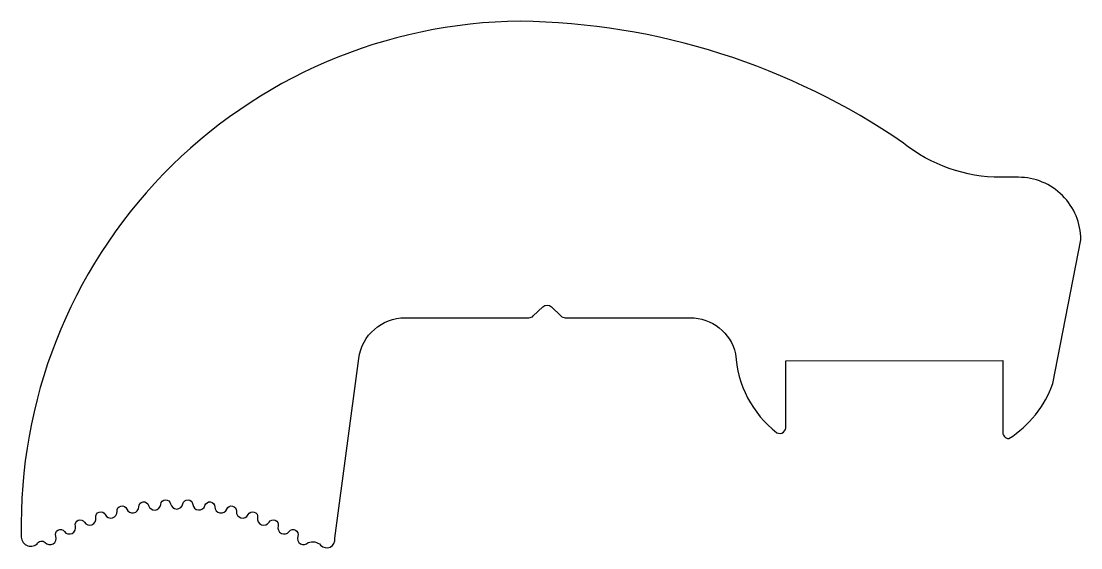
# Model space of a CAD drawing. Extents: x 38.8 to 72.8, y 264.2 to 281.
import ezdxf

# ---------------------------------------------------------------- set-up
doc = ezdxf.new("R2010")
doc.units = 0
doc.header["$LTSCALE"] = 15
doc.layers.get('0').update_dxf_attribs({"linetype": 'CONTINUOUS'})

msp = doc.modelspace()

# ---------------------------------------------------------------- linework, layer by layer
at = {"color": 0, "linetype": 'BYBLOCK'}
msp.add_lwpolyline([(44.289, 265.549, 0.828682), (44.68, 265.514, -0.867983), (44.994, 265.47, 0.828682), (45.38, 265.399, -0.867983), (45.689, 265.327, 0.828682), (46.067, 265.221, -0.867983), (46.368, 265.121, 0.828682), (46.735, 264.98, -0.867983), (47.025, 264.854, 0.828682), (47.378, 264.68, -0.867983), (47.656, 264.528, 0.828682), (47.991, 264.323, -0.320833), (48.388, 264.244, 0.74415), (48.843, 264.462), (49.611, 270.227, -0.375902), (51.098, 271.528), (55.067, 271.528, 0.194461), (55.206, 271.585), (55.509, 271.877, -0.404207), (55.787, 271.877), (56.09, 271.585, 0.194461), (56.229, 271.528), (60.232, 271.528, -0.347733), (61.692, 270.374, 0.217672), (63.009, 267.846, 0.630056), (63.298, 268.062), (63.298, 270.152), (70.256, 270.16), (70.256, 267.899, 0.473285), (70.452, 267.66, 0.167829), (71.856, 269.418), (72.756, 274.029, 0.414214), (70.756, 276.029), (70.194, 276.029, -0.170465), (67.068, 277.126, 0.148252), (54.785, 281.028, 0.417846), (38.792, 264.544, 0.668138), (39.296, 264.281, -0.540761), (39.56, 264.323, 0.828682), (39.895, 264.528, -0.867983), (40.173, 264.68, 0.828682), (40.526, 264.854, -0.867983), (40.816, 264.98, 0.828682), (41.183, 265.121, -0.867983), (41.484, 265.221, 0.828682), (41.862, 265.327, -0.867983), (42.171, 265.399, 0.828682), (42.557, 265.47, -0.867983), (42.871, 265.514, 0.828682), (43.263, 265.549, -0.867983), (43.579, 265.564, 0.360495), (43.776, 265.401, 0.360495), (43.972, 265.564, -0.867983)], format="xyb", close=True, dxfattribs=at)

doc.saveas('drawing.dxf')
